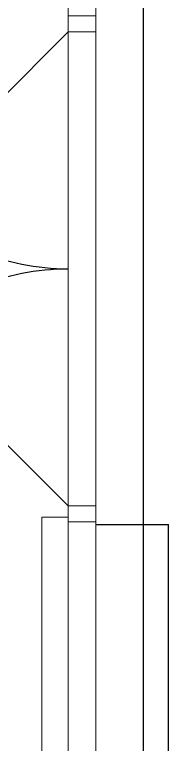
# Model space of a CAD drawing. Header units: millimetres. Extents: x 0 to 59350, y 0 to 29700.
# Drawn here: x 26114 to 26273, y 20349 to 21106 of the extents above; entities that cross this region are included whole.
import ezdxf

# ---------------------------------------------------------------- set-up
doc = ezdxf.new("R2010")
doc.units = ezdxf.units.MM
doc.layers.add('Standard', color=7, linetype='Continuous', lineweight=25)

msp = doc.modelspace()

# ---------------------------------------------------------------- linework, layer by layer
at = {"layer": 'Standard', "color": 2, "linetype": 'Continuous', "lineweight": 18}
for p, q in [((26169.1, 21365.22), (26169.1, 21087.72)), ((26197.6, 21365.22), (26197.6, 21087.72)), ((26169.1, 21087.72), (26169.1, 21104.47)), ((26169.1, 21104.47), (26197.6, 21104.47)), ((26169.1, 21104.47), (26169.1, 21087.72)), ((26197.6, 21104.47), (26169.1, 21104.47)), ((26169.1, 21104.47), (26169.1, 20579.47)), ((26197.6, 21104.47), (26197.6, 21087.72)), ((26197.6, 21087.72), (26197.6, 21104.47)), ((26197.6, 21104.47), (26197.6, 20579.47)), ((26197.6, 21087.72), (26169.1, 21087.72)), ((26169.1, 21087.72), (26197.6, 21087.72)), ((26169.1, 20596.22), (26169.1, 20579.47)), ((26197.6, 20596.22), (26169.1, 20596.22)), ((26169.1, 20596.22), (26169.1, 20318.72)), ((26169.1, 20579.47), (26169.1, 20596.22)), ((26169.1, 20596.22), (26197.6, 20596.22)), ((26197.6, 20579.47), (26197.6, 20596.22)), ((26197.6, 20596.22), (26197.6, 20318.72)), ((26197.6, 20596.22), (26197.6, 20579.47)), ((26169.1, 20579.47), (26197.6, 20579.47)), ((26197.6, 20579.47), (26169.1, 20579.47))]:
    msp.add_line(p, q, dxfattribs=at)
at = {"layer": 'Standard', "color": 7, "linetype": 'Continuous', "lineweight": -3}
for p, q in [((26246.6, 21321.22), (26246.6, 19008.72)), ((26197.6, 20576.97), (26272.6, 20576.97)), ((26272.6, 20316.22), (26272.6, 20576.97))]:
    msp.add_line(p, q, dxfattribs=at)
at = {"layer": 'Standard', "color": 5, "linetype": 'Continuous', "lineweight": -3}
for p, q in [((26169.1, 21087.72), (25995.42, 20914.04)), ((26169.1, 20596.22), (25995.42, 20769.9))]:
    msp.add_line(p, q, dxfattribs=at)
at = {"layer": 'Standard', "color": 59, "linetype": 'Continuous', "lineweight": 18}
for p, q in [((26141.61, 20584.47), (26141.6, 18903.72)), ((26141.6, 18903.72), (26141.61, 20584.47)), ((26169.11, 20584.47), (26141.61, 20584.47)), ((26141.61, 20584.47), (26169.11, 20584.47)), ((26169.11, 18931.22), (26169.11, 20584.47)), ((26169.11, 20584.47), (26169.11, 18931.22))]:
    msp.add_line(p, q, dxfattribs=at)
at = {"layer": 'Standard', "color": 5, "linetype": 'Continuous', "lineweight": -3}
for centre, start, end in [((26169.1, 21087.72), 225, 270), ((26169.1, 20596.22), 90, 135)]:
    msp.add_arc(centre, 245.62, start, end, dxfattribs=at)

doc.saveas('drawing.dxf')
